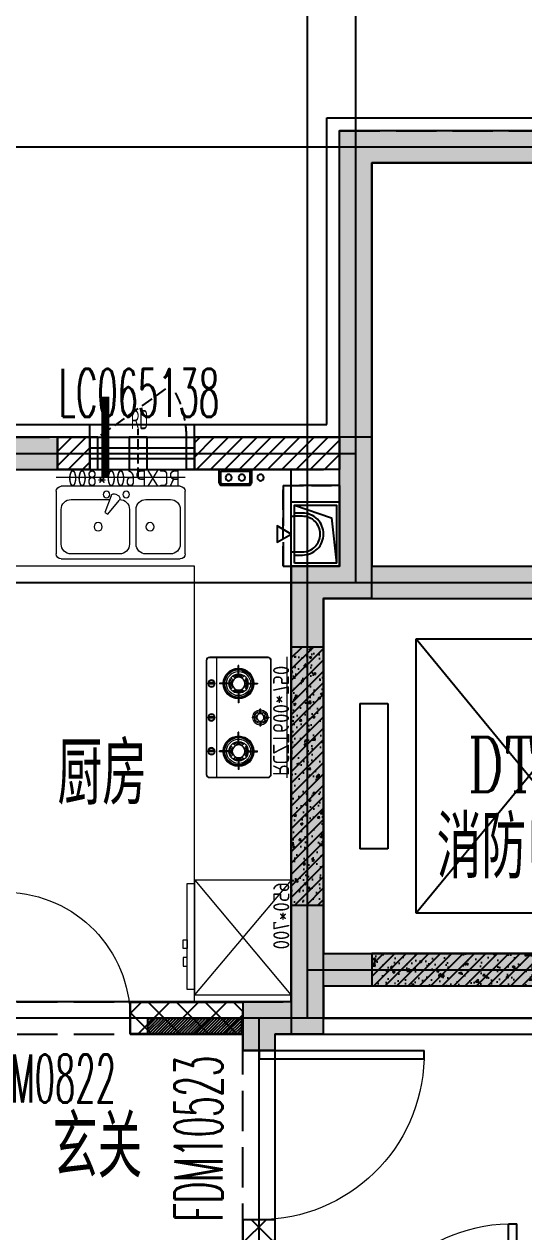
# Model space of a CAD drawing. Header units: millimetres. Extents: x 815519 to 890079, y 147095 to 251022.
# Drawn here: x 825862 to 828963, y 163170 to 170656 of the extents above; entities that cross this region are included whole.
import ezdxf

# ---------------------------------------------------------------- set-up
doc = ezdxf.new("R2010")
doc.units = ezdxf.units.MM
doc.header["$LTSCALE"] = 1000
for name, pattern in [('__DASH', [0.35, 0.25, -0.1]), ('DASH', [0.35, 0.25, -0.1]), ('DOTE', [61.468, 50.8, -5.08, 0.508, -5.08])]:
    doc.linetypes.add(name, pattern=pattern)
doc.layers.get('Defpoints').update_dxf_attribs({"color": 1})
for name, color, linetype in [('A-WIND（门窗）', 155, 'Continuous'), ('DIM_IDEN', 3, 'Continuous'), ('DIM_SYMB', 3, 'Continuous'), ('D电气留洞', 1, 'Continuous'), ('EVTR', 52, 'Continuous'), ('FURNITURE', 3, 'Continuous'), ('LVTRY', 84, 'Continuous'), ('PC_预制外墙', 11, 'Continuous'), ('PC_预制外墙填充', 252, 'Continuous'), ('PUB_HATCH', 8, 'Continuous'), ('PUB_TEXT', 7, 'Continuous'), ('STAIR', 52, 'Continuous'), ('SURFACE', 6, 'Continuous'), ('WALL', 2, 'Continuous'), ('WINDOW', 4, 'Continuous'), ('WINDOW_TEXT', 7, 'Continuous'), ('屋面索引', 6, 'Continuous'), ('总内隔墙', 30, 'Continuous'), ('梁虚线', 134, 'DASH'), ('看线', 163, 'Continuous'), ('砼墙', 3, 'Continuous'), ('预留洞-厨房', 6, 'Continuous')]:
    doc.layers.add(name, color=color, linetype=linetype)
doc.layers.add('DOTE', color=1, linetype='DOTE', plot=False)
doc.layers.add('厨卫', color=154, linetype='Continuous', lineweight=0)
doc.styles.add('_TCH_LABEL', font='COMPLEX', dxfattribs={"bigfont": 'GBCBIG'})
doc.styles.add('_TCH_WINDOW', font='SIMPLEX', dxfattribs={"height": 3.5, "bigfont": 'GBCBIG'})
doc.styles.get("Standard").update_dxf_attribs({"font": 'gbenor.shx', "bigfont": 'gbcbig.shx'})
doc.styles.add('TSSD_REIN', font='TSSDENG.shx', dxfattribs={"width": 0.69, "height": 0.2, "bigfont": 'TSSDCHN.shx'})
pattern_1 = [(45, (0, 0), (-35.355339, 35.355339), []), (50, (0, 0), (143.452037, -12.550427), [15, -165]), (355, (0, 0), (-27.750267, 150.438427), [12, -132]), (100.4514, (11.95, -1.05), (115.701876, 137.88791), [12.748038, -140.228422]), (46.1842, (0, 40), (213.44821, -33.103803), [22.5, -247.5]), (96.6356, (17.79, 37.24), (186.93254, 194.823574), [19.12206, -210.3426]), (351.1842, (0, 40), (186.93239, 194.82372), [18, -198]), (21, (20, 30), (119.38141, -80.523778), [15, -165]), (326, (20, 30), (48.663066, 145.03001), [12, -132]), (71.4514, (29.95, 23.29), (168.044526, 64.5061), [12.748038, -140.228422]), (37.5, (0, 0), (2.431971, 66.5787708), [0, -130.4, 0, -134, 0, -132.5]), (7.5, (0, 0), (52.6139075, 78.882342), [0, -76.4, 0, -127.4, 0, -50.5]), (327.5, (-44.6, 0), (106.764487, -4.5109743), [0, -50, 0, -156, 0, -207]), (317.5, (-64.6, 0), (116.637234, 20.020996), [0, -65, 0, -103.6, 0, -147])]

# ---------------------------------------------------------------- blocks, each defined once
blk = doc.blocks.new('12#-3C左侧楼梯间')
at = {"layer": 'EVTR'}
for p, q in [((329882, 1248499), (331282, 1248499)), ((329882, 1246799), (329882, 1248499)), ((329882, 1248499), (331282, 1246799)), ((331282, 1248499), (329882, 1246799)), ((329532, 1248099), (329707, 1248099)), ((329532, 1248099), (329532, 1247199)), ((329707, 1248099), (329707, 1247199)), ((329707, 1247199), (329532, 1247199)), ((331282, 1246799), (329882, 1246799))]:
    blk.add_line(p, q, dxfattribs=at)
at = {"layer": 'SURFACE'}
for p, q in [((329327, 1249829), (329327, 1251729)), ((329327, 1251729), (334487, 1251729))]:
    blk.add_line(p, q, dxfattribs=at)
at = {"layer": 'WALL'}
for p, q in [((329407, 1248949), (329407, 1251649)), ((333107, 1251649), (329407, 1251649)), ((329607, 1248949), (329607, 1251449)), ((329607, 1251449), (333107, 1251449)), ((329107, 1248949), (329107, 1246449)), ((329107, 1248949), (329407, 1248949)), ((329607, 1248949), (331607, 1248949)), ((329307, 1248749), (329307, 1246549)), ((329307, 1248749), (329507, 1248749)), ((329507, 1248749), (331507, 1248749)), ((329307, 1246549), (331507, 1246549)), ((329107, 1246449), (329107, 1246049)), ((329307, 1246349), (331507, 1246349)), ((329307, 1246349), (329307, 1246149)), ((329307, 1246149), (331507, 1246149)), ((329107, 1246049), (331607, 1246049))]:
    blk.add_line(p, q, dxfattribs=at)
blk = doc.blocks.new('10#标准层轴网')
at = {"layer": 'DOTE'}
for p, q in [((-362333.1, 356450), (-362333.1, 365950)), ((-362033.1, 359150), (-362033.1, 365950)), ((-370833.1, 361850), (-303473.1, 361850)), ((-370833.1, 359950), (-362033.1, 359950)), ((-370833.1, 359150), (-344833.1, 359150)), ((-362333.1, 356750), (-344833.1, 356750)), ((-344033.1, 356450), (-370833.1, 356450)), ((-362633.1, 342150), (-362633.1, 356450))]:
    blk.add_line(p, q, dxfattribs=at)
blk = doc.blocks.new('$DorLib2D$00000001')
for p, q in [((0.45, 0.975), (0.5, 0.975)), ((0.45, 0), (0.45, 0.975)), ((0.5, 0), (0.5, 0.975)), ((0.5, 0), (0.45, 0))]:
    blk.add_line(p, q)
at = {"lineweight": 13}
blk.add_arc((0.475, 0), 0.975, 91.46928, 180, dxfattribs=at)
blk = doc.blocks.new('$WINLIB2D$00000001')
for p, q in [((-0.5, 0.5), (0.5, 0.5)), ((-0.5, 0.5), (-0.5, -0.5)), ((0.5, -0.5), (0.5, 0.5)), ((0.5, 0.167), (-0.5, 0.167)), ((0.5, -0.167), (-0.5, -0.167)), ((-0.5, -0.5), (0.5, -0.5))]:
    blk.add_line(p, q)
blk = doc.blocks.new('3D户型-平面')
at = {"layer": 'A-WIND（门窗）', "linetype": 'DASH', "ltscale": 0.3}
blk.add_line((130119.1, 435877.7), (129699.5, 435577.7), dxfattribs=at)
at = {"layer": 'A-WIND（门窗）'}
for points in [[(129649.5, 435577.7), (129649.5, 435377.7), (129699.5, 435377.7), (129699.5, 435577.7)], [(130299.5, 435577.7), (130299.5, 435377.7), (130249.5, 435377.7), (130249.5, 435577.7)]]:
    blk.add_lwpolyline(points, close=True, dxfattribs=at)
at = {"layer": 'A-WIND（门窗）', "linetype": 'DASH', "ltscale": 0.3}
blk.add_arc((129649.5, 435577.7), 600, 0, 30, dxfattribs=at)
at = {"layer": 'SURFACE'}
for p, q in [((128719.5, 435657.7), (131119.5, 435657.7)), ((129649.5, 435577.7), (129649.5, 435657.7)), ((130299.5, 435577.7), (130299.5, 435657.7))]:
    blk.add_line(p, q, dxfattribs=at)
at = {"layer": 'WALL'}
for p, q in [((129649.5, 435577.7), (128799.5, 435577.7)), ((129649.5, 435377.7), (129649.5, 435577.7)), ((130999.5, 435577.7), (130299.5, 435577.7)), ((130299.5, 435577.7), (130299.5, 435377.7)), ((131399.5, 435577.7), (130999.5, 435577.7)), ((131399.5, 434577.7), (131399.5, 435577.7)), ((128999.5, 435377.7), (129649.5, 435377.7)), ((130299.5, 435377.7), (130899.5, 435377.7)), ((130899.5, 435177.7), (130899.5, 435377.7)), ((131199.5, 435377.7), (130999.5, 435377.7)), ((130999.5, 435177.7), (130999.5, 435377.7)), ((131199.5, 434777.7), (131199.5, 435377.7)), ((130899.5, 435177.7), (130999.5, 435177.7)), ((131199.5, 434777.7), (130899.5, 434777.7)), ((130899.5, 432077.7), (130899.5, 434777.7)), ((131399.5, 434577.7), (131099.5, 434577.7)), ((131099.5, 431877.7), (131099.5, 434577.7)), ((130699.5, 432077.7), (129899.5, 432077.7)), ((129899.5, 432077.7), (129899.5, 431877.7)), ((130899.5, 432077.7), (130699.5, 432077.7)), ((129899.5, 431877.7), (130599.5, 431877.7)), ((130599.5, 431877.7), (130599.5, 431777.7)), ((131099.5, 431877.7), (130799.5, 431877.7)), ((130799.5, 431777.7), (130799.5, 431877.7)), ((130599.5, 431777.7), (130799.5, 431777.7)), ((130799.5, 430727.7), (130599.5, 430727.7)), ((130599.5, 430727.7), (130599.5, 429677.7)), ((130799.5, 429777.7), (130799.5, 430727.7))]:
    blk.add_line(p, q, dxfattribs=at)
at = {"layer": 'WINDOW'}
for p, q in [((129899.5, 432077.7), (129099.5, 432077.7)), ((130799.5, 430727.7), (130799.5, 431777.7))]:
    blk.add_line(p, q, dxfattribs=at)
ref = blk.add_blockref('$WINLIB2D$00000001', (129974.5, 435477.7), dxfattribs=dict(at, xscale=-650, yscale=200, zscale=-650, rotation=180.0000000001111))
ref.add_attrib('A', 'LC065138', (129456.5, 435704), dxfattribs={"layer": 'WINDOW_TEXT', "height": 297.5, "style": '_TCH_WINDOW', "width": 0.494118})
ref = blk.add_blockref('$DorLib2D$00000001', (129499.5, 431977.7), dxfattribs=dict(at, xscale=800, yscale=-800, zscale=800, rotation=180))
ref.add_attrib('A', 'M0822', (129156.5, 431454), dxfattribs={"layer": 'WINDOW_TEXT', "height": 297.5, "style": '_TCH_WINDOW', "width": 0.494118})
ref = blk.add_blockref('$DorLib2D$00000001', (130699.5, 431252.7), dxfattribs=dict(at, xscale=1050, yscale=-1050, zscale=1050, rotation=89.99999999998406))
ref.add_attrib('A', 'FDM10523', (130473.2, 430717.2), dxfattribs={"layer": 'WINDOW_TEXT', "height": 297.5, "rotation": 90, "style": '_TCH_WINDOW', "width": 0.494118})
blk = doc.blocks.new('3A户型-平面')
at = {"layer": 'WINDOW'}
ref = blk.add_blockref('$DorLib2D$00000001', (1068106, -1137121), dxfattribs=dict(at, xscale=1050, yscale=1050, zscale=1050))
ref.add_attrib('A', 'FDM10523', (1067570.5, -1137603.4), dxfattribs={"layer": 'WINDOW_TEXT', "height": 297.5, "style": '_TCH_WINDOW', "width": 0.494118})
blk = doc.blocks.new('10#楼-房间功能')
at = {"layer": 'PUB_TEXT', "style": '_TCH_LABEL'}
for s, p in [('厨房', (-363883.7, 417783.5)), ('消防电梯', (-361531.2, 417326.8)), ('玄关', (-363913, 415471.1))]:
    blk.add_text(s, height=385.82, dxfattribs=at).set_placement(p)
at = {"layer": 'PUB_TEXT', "style": '_TCH_LABEL', "width": 0.705882}
blk.add_text('DT-1', height=340, dxfattribs=at).set_placement((-361337.8, 417862.3))
blk = doc.blocks.new('10#-剪力墙-初')
at = {"layer": 'PUB_HATCH'}
for points in [[(660112.9, -134100.9), (660112.9, -133900.9), (657312.9, -133900.9), (657312.9, -136600.9), (657012.9, -136600.9), (657012.9, -139300.9), (656712.9, -139300.9), (656712.9, -139600.9), (656912.9, -139600.9), (656912.9, -139500.9), (657212.9, -139500.9), (657212.9, -139200.9), (659412.9, -139200.9), (659412.9, -139500.9), (659612.9, -139500.9), (659612.9, -139000.9), (657212.9, -139000.9), (657212.9, -136800.9), (659612.9, -136800.9), (659612.9, -136600.9), (657512.9, -136600.9), (657512.9, -134100.9)], [(655562.9, -136000.9), (655562.9, -135800.9), (654912.9, -135800.9), (654912.9, -137600.9), (655112.9, -137600.9), (655112.9, -136000.9)]]:
    blk.add_hatch(color=256, dxfattribs=at).paths.add_polyline_path(points)
at = {"layer": '砼墙', "color": 5, "ltscale": 1, "const_width": 10}
for points in [[(660112.9, -134100.9), (657512.9, -134100.9), (657512.9, -136600.9), (659612.9, -136600.9), (659612.9, -136800.9), (657512.9, -136800.9), (657212.9, -136800.9), (657212.9, -139000.9), (659612.9, -139000.9), (659612.9, -139500.9), (659412.9, -139500.9), (659412.9, -139200.9), (657212.9, -139200.9), (657212.9, -139500.9), (656912.9, -139500.9), (656912.9, -139600.9), (656712.9, -139600.9), (656712.9, -139300.9), (657012.9, -139300.9), (657012.9, -139000.9), (657012.9, -136600.9), (657312.9, -136600.9), (657312.9, -133900.9), (660112.9, -133900.9)], [(655562.9, -136000.9), (655112.9, -136000.9), (655112.9, -137600.9), (654912.9, -137600.9), (654912.9, -135800.9), (655562.9, -135800.9)]]:
    blk.add_lwpolyline(points, close=True, dxfattribs=at)
blk = doc.blocks.new('LHCJ600-750')
at = {"layer": '厨卫'}
for p, q in [((59978.2, 14751.7), (60728.2, 14751.7)), ((59978.2, 14726.7), (60728.2, 14726.7)), ((59978.2, 14605.4), (59978.2, 14245.5)), ((59981.2, 14605.4), (59981.2, 14245.5)), ((60708.2, 14625.4), (59998.2, 14625.4)), ((60708.2, 14622.4), (59998.2, 14622.4)), ((60355.7, 14613.2), (60350.7, 14613.2)), ((60350.7, 14587.2), (60350.7, 14613.2)), ((60355.7, 14587.2), (60355.7, 14613.2)), ((60725.2, 14245.5), (60725.2, 14605.4)), ((60728.2, 14245.5), (60728.2, 14605.4)), ((60140.8, 14542.5), (60145.8, 14542.5)), ((60140.8, 14469.7), (60140.8, 14542.5)), ((60145.8, 14469.7), (60145.8, 14542.5)), ((60300.5, 14557.3), (60300.5, 14562.3)), ((60325.9, 14562.3), (60300.5, 14562.3)), ((60325.9, 14557.3), (60300.5, 14557.3)), ((60329.1, 14572.7), (60321.8, 14580)), ((60321.8, 14539.7), (60329.1, 14547)), ((60340.4, 14584), (60333.1, 14591.3)), ((60333.1, 14528.4), (60340.4, 14535.7)), ((60350.7, 14532.5), (60350.7, 14508.1)), ((60355.7, 14532.5), (60355.7, 14508.1)), ((60366.1, 14584), (60373.4, 14591.3)), ((60373.4, 14528.4), (60366.1, 14535.7)), ((60377.4, 14572.7), (60384.7, 14580)), ((60384.7, 14539.7), (60377.4, 14547)), ((60380.6, 14562.3), (60405.3, 14562.3)), ((60380.6, 14557.3), (60405.3, 14557.3)), ((60405.3, 14562.3), (60405.3, 14557.3)), ((60560.6, 14469.7), (60560.6, 14542.5)), ((60565.6, 14542.5), (60560.6, 14542.5)), ((60565.6, 14469.7), (60565.6, 14542.5)), ((60090.1, 14452.5), (60095.3, 14447.3)), ((60094.4, 14459.5), (60105.2, 14448.7)), ((60108.5, 14473.7), (60119.3, 14462.8)), ((60115.6, 14477.9), (60120.8, 14472.7)), ((60165.8, 14472.7), (60171, 14477.9)), ((60167.2, 14462.8), (60178.1, 14473.7)), ((60181.4, 14448.7), (60192.2, 14459.5)), ((60191.3, 14447.3), (60196.5, 14452.5)), ((60355.7, 14508.1), (60350.7, 14508.1)), ((60515.2, 14447.3), (60509.9, 14452.5)), ((60525, 14448.7), (60514.2, 14459.5)), ((60539.2, 14462.8), (60528.4, 14473.7)), ((60540.6, 14472.7), (60535.4, 14477.9)), ((60590.9, 14477.9), (60585.7, 14472.7)), ((60597.9, 14473.7), (60587.1, 14462.8)), ((60612, 14459.5), (60601.2, 14448.7)), ((60616.3, 14452.5), (60611.1, 14447.3)), ((60031.4, 14427.2), (60031.4, 14422.2)), ((60103.4, 14427.2), (60031.4, 14427.2)), ((60103.4, 14422.2), (60031.4, 14422.2)), ((60090.1, 14397), (60095.3, 14402.2)), ((60094.4, 14390), (60105.2, 14400.8)), ((60108.5, 14375.8), (60119.3, 14386.7)), ((60115.6, 14371.5), (60120.8, 14376.8)), ((60140.8, 14379.8), (60140.8, 14306.3)), ((60145.8, 14379.8), (60145.8, 14306.3)), ((60165.8, 14376.8), (60171, 14371.5)), ((60167.2, 14386.7), (60178.1, 14375.8)), ((60181.4, 14400.8), (60192.2, 14390)), ((60188.2, 14427.2), (60262.2, 14427.2)), ((60188.2, 14422.2), (60262.2, 14422.2)), ((60191.3, 14402.2), (60196.5, 14397)), ((60262.2, 14427.2), (60262.2, 14422.2)), ((60444.2, 14427.2), (60444.2, 14422.2)), ((60518.2, 14427.2), (60444.2, 14427.2)), ((60518.2, 14422.2), (60444.2, 14422.2)), ((60515.2, 14402.2), (60509.9, 14397)), ((60525, 14400.8), (60514.2, 14390)), ((60539.2, 14386.7), (60528.4, 14375.8)), ((60540.6, 14376.8), (60535.4, 14371.5)), ((60560.6, 14379.8), (60560.6, 14306.3)), ((60565.6, 14379.8), (60565.6, 14306.3)), ((60590.9, 14371.5), (60585.7, 14376.8)), ((60597.9, 14375.8), (60587.1, 14386.7)), ((60612, 14390), (60601.2, 14400.8)), ((60603.1, 14427.2), (60675, 14427.2)), ((60603.1, 14422.2), (60675, 14422.2)), ((60616.3, 14397), (60611.1, 14402.2)), ((60675, 14427.2), (60675, 14422.2)), ((60140.8, 14306.3), (60145.8, 14306.3)), ((60565.6, 14306.3), (60560.6, 14306.3)), ((59978.2, 14289.1), (60728.2, 14289.1)), ((59998.2, 14228.5), (60708.2, 14228.5)), ((59998.2, 14225.5), (60708.2, 14225.5)), ((60139.3, 14271.5), (60139.3, 14240.7)), ((60147.3, 14271.5), (60147.3, 14240.7)), ((60349.2, 14271.5), (60349.2, 14240.7)), ((60357.2, 14271.5), (60357.2, 14240.7)), ((60559.1, 14271.5), (60559.1, 14240.7)), ((60567.1, 14271.5), (60567.1, 14240.7)), ((59978.2, 14151.7), (60728.2, 14151.7))]:
    blk.add_line(p, q, dxfattribs=at)
for centre, radius in [((60324.1, 14588.8), 3.73), ((60353.2, 14559.8), 22.4), ((60067.4, 14450.8), 3.73), ((60072.9, 14464), 3.73), ((60143.3, 14424.7), 39), ((60563.1, 14424.7), 39), ((60633.5, 14464), 3.73), ((60639.1, 14450.8), 3.73), ((60143.3, 14256.1), 22.5), ((60143.3, 14256.1), 21.5), ((60353.2, 14256.1), 22.5), ((60353.2, 14256.1), 21.5), ((60563.1, 14256.1), 22.5), ((60563.1, 14256.1), 21.5)]:
    blk.add_circle(centre, radius, dxfattribs=at)
for centre, radius, start, end in [((59998.2, 14605.4), 20, 90, 180), ((59998.2, 14605.4), 17, 90, 180), ((60353.2, 14559.8), 47.4, 93.02552, 176.97448), ((60353.2, 14559.8), 37.4, 93.83631, 176.16369), ((60353.2, 14559.8), 47.4, 3.02552, 86.97448), ((60353.2, 14559.8), 37.4, 3.83631, 86.16369), ((60708.2, 14605.4), 20, 0, 90), ((60708.2, 14605.4), 17, 0, 90), ((60353.2, 14559.8), 47.4, 183.02552, 266.97448), ((60353.2, 14559.8), 37.4, 183.83631, 266.16369), ((60325.1, 14559.8), 2.62, 287.63178, 72.36822), ((60353.2, 14559.8), 27.4, 151.9979, 174.83836), ((60353.2, 14559.8), 27.4, 185.16164, 208.0021), ((60353.2, 14559.8), 27.4, 95.20298, 118.0021), ((60353.2, 14559.8), 27.4, 241.9979, 264.75693), ((60353.2, 14587.5), 2.52, 187.95053, 352.04947), ((60353.2, 14532.5), 2.5, 358.33172, 181.66828), ((60353.2, 14559.8), 27.4, 61.9979, 84.79702), ((60353.2, 14559.8), 37.4, 273.83631, 356.16369), ((60353.2, 14559.8), 47.4, 273.02552, 356.97448), ((60353.2, 14559.8), 27.4, 275.24307, 298.0021), ((60353.2, 14559.8), 27.4, 5.20601, 28.0021), ((60353.2, 14559.8), 27.4, 331.9979, 354.79399), ((60380.9, 14559.8), 2.52, 97.22361, 262.77639), ((60143.3, 14424.7), 95, 91.59175, 178.40825), ((60143.3, 14424.7), 90, 91.59175, 178.40825), ((60143.3, 14424.7), 85, 91.68541, 178.31459), ((60143.3, 14424.7), 75, 91.91021, 178.08979), ((60143.3, 14424.7), 60, 92.38801, 177.61198), ((60143.3, 14424.7), 53, 154.85388, 177.29637), ((60143.3, 14424.7), 45, 147.83959, 176.81526), ((60143.3, 14424.7), 45, 93.18474, 122.16042), ((60143.3, 14424.7), 53, 92.70363, 115.14612), ((60143.3, 14470), 2.52, 186.73538, 353.26462), ((60143.3, 14424.7), 90, 1.59175, 88.40825), ((60143.3, 14424.7), 85, 1.68541, 88.31459), ((60143.3, 14424.7), 75, 1.91021, 88.08979), ((60143.3, 14424.7), 60, 2.38802, 87.61199), ((60143.3, 14424.7), 53, 64.85388, 87.29637), ((60143.3, 14424.7), 45, 57.83958, 86.81526), ((60143.3, 14424.7), 95, 1.59175, 88.40825), ((60143.3, 14424.7), 45, 3.18474, 32.16041), ((60143.3, 14424.7), 53, 2.70363, 25.14612), ((60563.1, 14424.7), 95, 91.59175, 178.40825), ((60563.1, 14424.7), 90, 91.59175, 178.40825), ((60563.1, 14424.7), 85, 91.68541, 178.31459), ((60563.1, 14424.7), 75, 91.91021, 178.08979), ((60563.1, 14424.7), 60, 92.38801, 177.61198), ((60563.1, 14424.7), 53, 154.85388, 177.29637), ((60563.1, 14424.7), 45, 147.83959, 176.81526), ((60563.1, 14424.7), 45, 93.18474, 122.16042), ((60563.1, 14424.7), 53, 92.70363, 115.14612), ((60563.1, 14470), 2.52, 186.73538, 353.26462), ((60563.1, 14424.7), 90, 1.59175, 88.40825), ((60563.1, 14424.7), 85, 1.68541, 88.31459), ((60563.1, 14424.7), 75, 1.91021, 88.08979), ((60563.1, 14424.7), 60, 2.38802, 87.61199), ((60563.1, 14424.7), 53, 64.85388, 87.29637), ((60563.1, 14424.7), 45, 57.83958, 86.81526), ((60563.1, 14424.7), 95, 1.59175, 88.40825), ((60563.1, 14424.7), 45, 3.18474, 32.16041), ((60563.1, 14424.7), 53, 2.70363, 25.14612), ((60143.3, 14424.7), 95, 181.59175, 268.40825), ((60143.3, 14424.7), 90, 181.59175, 268.40825), ((60143.3, 14424.7), 85, 181.68541, 268.31459), ((60143.3, 14424.7), 75, 181.91021, 268.08979), ((60143.3, 14424.7), 60, 182.38802, 267.61199), ((60143.3, 14424.7), 53, 182.70363, 205.14612), ((60097.5, 14424.7), 2.64, 288.75105, 71.24895), ((60143.3, 14424.7), 45, 183.18474, 212.16041), ((60143.3, 14424.7), 45, 237.83958, 266.81526), ((60143.3, 14424.7), 53, 244.85388, 267.29637), ((60143.3, 14378.8), 2.69, 21.78852, 158.21148), ((60143.3, 14424.7), 90, 271.59175, 358.40825), ((60143.3, 14424.7), 75, 271.91021, 358.08979), ((60143.3, 14424.7), 60, 272.38801, 357.61198), ((60143.3, 14424.7), 85, 271.68541, 358.31459), ((60143.3, 14424.7), 45, 273.18474, 302.16042), ((60143.3, 14424.7), 53, 272.70363, 295.14612), ((60143.3, 14424.7), 95, 271.59175, 358.40825), ((60143.3, 14424.7), 45, 327.83959, 356.81526), ((60189.2, 14424.7), 2.67, 110.55069, 249.44931), ((60143.3, 14424.7), 53, 334.85388, 357.29637), ((60563.1, 14424.7), 95, 181.59175, 268.40825), ((60563.1, 14424.7), 90, 181.59175, 268.40825), ((60563.1, 14424.7), 85, 181.68541, 268.31459), ((60563.1, 14424.7), 75, 181.91021, 268.08979), ((60563.1, 14424.7), 60, 182.38802, 267.61199), ((60563.1, 14424.7), 53, 182.70363, 205.14612), ((60517.3, 14424.7), 2.67, 290.55069, 69.44931), ((60563.1, 14424.7), 45, 183.18474, 212.16041), ((60563.1, 14424.7), 45, 237.83958, 266.81526), ((60563.1, 14424.7), 53, 244.85388, 267.29637), ((60563.1, 14378.8), 2.69, 21.78852, 158.21148), ((60563.1, 14424.7), 60, 272.38801, 357.61198), ((60563.1, 14424.7), 75, 271.91021, 358.08979), ((60563.1, 14424.7), 90, 271.59175, 358.40825), ((60563.1, 14424.7), 85, 271.68541, 358.31459), ((60563.1, 14424.7), 45, 273.18474, 302.16042), ((60563.1, 14424.7), 53, 272.70363, 295.14612), ((60563.1, 14424.7), 95, 271.59175, 358.40825), ((60563.1, 14424.7), 45, 327.83959, 356.81526), ((60608.9, 14424.7), 2.64, 108.75105, 251.24895), ((60563.1, 14424.7), 53, 334.85388, 357.29637), ((59998.2, 14245.5), 20, 180, 270), ((59998.2, 14245.5), 17, 180, 270), ((60143.3, 14256.1), 18.5, 111.32369, 248.67631), ((60137.3, 14271.5), 2, 0, 111.32369), ((60137.3, 14240.7), 2, 248.67631, 0), ((60149.3, 14271.5), 2, 68.67631, 180), ((60149.3, 14240.7), 2, 180, 291.32369), ((60143.3, 14256.1), 18.5, 291.32369, 68.67631), ((60353.2, 14256.1), 18.5, 111.32369, 248.67631), ((60347.2, 14271.5), 2, 0, 111.32369), ((60347.2, 14240.7), 2, 248.67631, 0), ((60359.2, 14271.5), 2, 68.67631, 180), ((60359.2, 14240.7), 2, 180, 291.32369), ((60353.2, 14256.1), 18.5, 291.32369, 68.67631), ((60563.1, 14256.1), 18.5, 111.32369, 248.67631), ((60557.1, 14271.5), 2, 0, 111.32369), ((60557.1, 14240.7), 2, 248.67631, 0), ((60569.1, 14271.5), 2, 68.67631, 180), ((60569.1, 14240.7), 2, 180, 291.32369), ((60563.1, 14256.1), 18.5, 291.32369, 68.67631), ((60708.2, 14245.5), 20, 270, 0), ((60708.2, 14245.5), 17, 270, 0)]:
    blk.add_arc(centre, radius, start, end, dxfattribs=at)
blk.add_text('RCZT600*750', height=100, dxfattribs=at).set_placement((59991.4, 14638.4))
blk = doc.blocks.new('bxx')
for p, q in [((0, 0), (710, -596.4)), ((710, 0), (0, -600))]:
    blk.add_line(p, q)
for points in [[(0, 0), (710, 0), (710, -600), (0, -600)], [(689.2, -600), (31.2, -600), (31.2, -645.8), (689.2, -645.8)], [(176.8, -645.8), (231.1, -645.8), (231.1, -671.4), (176.8, -671.4)], [(339.7, -645.8), (285.4, -645.8), (285.4, -671.4), (339.7, -671.4)]]:
    blk.add_lwpolyline(points, close=True)
at = {"layer": 'Defpoints', "color": 0}
blk.add_text('650*700', height=100, rotation=180, dxfattribs=at).set_placement((697, -12.1))
blk = doc.blocks.new('LHXCP600-800')
at = {"layer": '厨卫'}
for p, q in [((58199.7, 14751.7), (58999.7, 14751.7)), ((58199.7, 14701.7), (58999.7, 14701.7)), ((58199.7, 14228.3), (58199.7, 14616.9)), ((58230.4, 14647.6), (58969, 14647.6)), ((58629.2, 14599.2), (58614.9, 14591)), ((58999.7, 14616.9), (58999.7, 14228.3)), ((58443.1, 14565.8), (58291.7, 14565.8)), ((58679.7, 14474.8), (58609.4, 14560.2)), ((58658.6, 14588.7), (58697.4, 14485.1)), ((58907.6, 14565.8), (58667.2, 14565.8)), ((58230.4, 14504.4), (58230.4, 14289.6)), ((58504.5, 14289.6), (58504.5, 14504.4)), ((58545.4, 14504.4), (58545.4, 14289.6)), ((58697.4, 14485.1), (58679.7, 14474.8)), ((58969, 14289.6), (58969, 14504.4)), ((58291.7, 14228.3), (58443.1, 14228.3)), ((58606.7, 14228.3), (58907.6, 14228.3)), ((58199.7, 14151.7), (58999.7, 14151.7)), ((58969, 14197.6), (58230.4, 14197.6))]:
    blk.add_line(p, q, dxfattribs=at)
for centre, radius in [((58565.8, 14596.5), 20.5), ((58688.5, 14596.5), 20.5), ((58417.5, 14397), 25.6), ((58739.7, 14397), 25.6)]:
    blk.add_circle(centre, radius, dxfattribs=at)
for centre, radius, start, end in [((58230.4, 14616.9), 30.7, 90, 180), ((58639.4, 14581.5), 20.5, 20.53768, 120), ((58969, 14616.9), 30.7, 0, 90), ((58291.7, 14504.4), 61.4, 90, 180), ((58443.1, 14504.4), 61.4, 0, 90), ((58606.7, 14504.4), 61.4, 90, 180), ((58625.2, 14573.2), 20.5, 120, 219.46232), ((58907.6, 14504.4), 61.4, 0, 90), ((58230.4, 14228.3), 30.7, 180, 270), ((58291.7, 14289.6), 61.4, 180, 270), ((58443.1, 14289.6), 61.4, 270, 0), ((58606.7, 14289.6), 61.4, 180, 270), ((58907.6, 14289.6), 61.4, 270, 0), ((58969, 14228.3), 30.7, 270, 0)]:
    blk.add_arc(centre, radius, start, end, dxfattribs=at)
blk.add_text('RCXP600*800', height=100, dxfattribs=at).set_placement((58230.4, 14647.6))
blk = doc.blocks.new('61219101212984')
for points in [[(-100, -50), (100, -50), (100, 30, 0.414214), (80, 50), (-80, 50, 0.414214), (-100, 30)], [(-90, -40), (90, -40), (90, 30, 0.414214), (80, 40), (-80, 40, 0.414214), (-90, 30)]]:
    blk.add_lwpolyline(points, format="xyb", close=True)
for centre in [(-40.8, 0), (40.8, 0), (157.5, 0)]:
    blk.add_circle(centre, 20)
blk = doc.blocks.new('dr dgr drgd')
at = {"layer": 'FURNITURE', "color": 1, "linetype": 'DASH', "ltscale": 0.5}
blk.add_lwpolyline([(1444508.9, -951942.4), (1444858.9, -951942.4), (1444858.9, -952442.4), (1444508.9, -952442.4)], close=True, dxfattribs=at)
at = {"layer": 'FURNITURE', "color": 3}
for points in [[(1444558.9, -952442.4), (1444558.9, -952042.4), (1444858.9, -952042.4), (1444858.9, -952442.4)], [(1444578.9, -952422.4), (1444578.9, -952062.4), (1444838.9, -952062.4), (1444838.9, -952422.4)]]:
    blk.add_lwpolyline(points, close=True, dxfattribs=at)
at = {"layer": 'FURNITURE', "color": 13}
blk.add_lwpolyline([(1444578.9, -952062.4), (1444808.9, -952142.4), (1444838.9, -952422.4)], dxfattribs=at)
at = {"layer": 'FURNITURE', "color": 3}
for points in [[(1444558.9, -952132.4), (1444578.9, -952132.4)], [(1444558.9, -952242.4), (1444471.9, -952192.4), (1444471.9, -952292.4), (1444558.9, -952242.4)], [(1444558.9, -952352.4), (1444578.9, -952352.4)]]:
    blk.add_lwpolyline(points, dxfattribs=at)
for points in [[(1444578.9, -952372.4), (1444628.9, -952372.4, 0.414214), (1444758.9, -952242.4, 0.414214), (1444628.9, -952112.4), (1444578.9, -952112.4)], [(1444578.9, -952352.4), (1444628.9, -952352.4, 0.414214), (1444738.9, -952242.4, 0.414214), (1444628.9, -952132.4), (1444578.9, -952132.4)]]:
    blk.add_lwpolyline(points, format="xyb", dxfattribs=at)
blk = doc.blocks.new('3D-左户厨卫')
at = {"layer": '厨卫'}
for p, q in [((-519897.5, 443350), (-521197.5, 443350)), ((-519897.5, 440650), (-519897.5, 443350))]:
    blk.add_line(p, q, dxfattribs=at)
at = {"layer": '看线', "color": 3, "linetype": '__DASH'}
blk.add_lwpolyline([(-519347.5, 443350), (-518997.5, 443350), (-518997.5, 443850), (-519347.5, 443850)], close=True, dxfattribs=at)
at = {"layer": 'LVTRY', "linetype": 'ByBlock', "xscale": -1, "rotation": 179.9911753785149}
blk.add_blockref('61219101212984', (-519645.3, 443900), dxfattribs=at)
at = {"layer": 'WALL'}
blk.add_blockref('dr dgr drgd', (-1963856.4, 1395792.4), dxfattribs=at)
at = {"layer": '厨卫', "extrusion": (0, 0, -1), "zscale": -1}
blk.add_blockref('LHXCP600-800', (461756.2, 429198.3), dxfattribs=at)
at = {"layer": '厨卫', "extrusion": (0, 0, -1), "zscale": -1, "rotation": 90}
for name, p in [('LHCJ600-750', (534049.2, 382060.3)), ('bxx', (519297.5, 440695))]:
    blk.add_blockref(name, p, dxfattribs=at)
blk = doc.blocks.new('A$C3BAF56AD')
blk.add_lwpolyline([(-55, 0), (-55, -200), (55, -200), (55, 0), (-55, 0)])
at = {"color": 2, "linetype": 'DASH', "ltscale": 0.25}
blk.add_lwpolyline([(0, -250), (0, 50)], dxfattribs=at)
at = {"color": 8, "style": 'TSSD_REIN', "width": 0.552}
blk.add_text('RD', height=120, dxfattribs=at).set_placement((-44.6, 50))
blk = doc.blocks.new('3-D-雨水-留洞')
at = {"layer": '预留洞-厨房'}
blk.add_blockref('A$C3BAF56AD', (-564864.2, 697190.5), dxfattribs=at)
blk = doc.blocks.new('10#-标准层-装备式')
at = {"layer": 'PC_预制外墙填充'}
h = blk.add_hatch(dxfattribs=at)
h.set_pattern_fill('ANSI31', color=256, scale=500, style=0)
h.set_pattern_definition([(45, (-572752.71, 434421.08), (-44.194174, 44.194174), [])])
h.paths.add_polyline_path([(198313.5, 539000), (198513.5, 539000), (198513.5, 539600), (198313.5, 539600)])
h.paths.add_polyline_path([(195313.5, 539000), (195113.5, 539000), (195113.5, 539600), (195313.5, 539600)])
h.paths.add_polyline_path([(188313.5, 537000), (188113.5, 537000), (188113.5, 536400), (188313.5, 536400)])
h.paths.add_polyline_path([(183313.5, 536400), (183113.5, 536400), (183113.5, 537000), (183313.5, 537000)])
h.paths.add_polyline_path([(181513.5, 536400), (181513.5, 537000)])
h.paths.add_polyline_path([(181713.5, 537000), (181513.5, 537000), (181513.5, 536400), (181713.5, 536400)])
h.paths.add_polyline_path([(176713.5, 536400), (176513.5, 536400), (176513.5, 537000), (176713.5, 537000)])
h.paths.add_polyline_path([(169313.5, 538000), (169513.5, 538000), (169513.5, 538800), (169313.5, 538800)])
h.paths.add_polyline_path([(165813.5, 538000), (166013.5, 538000), (166013.5, 538800), (165813.5, 538800)])
h.paths.add_polyline_path([(166513.5, 547200), (165813.5, 547200), (165813.5, 547400), (166513.5, 547400)])
h.paths.add_polyline_path([(185513.5, 543700), (185713.5, 543700), (185713.5, 543000), (185513.5, 543000)])
h.paths.add_polyline_path([(179313.5, 543000), (179113.5, 543000), (179113.5, 543700), (179313.5, 543700)])
h.paths.add_polyline_path([(198313.5, 543000), (198513.5, 543000), (198513.5, 541500), (198313.5, 541500)])
h.paths.add_polyline_path([(197613.5, 539000), (197613.5, 538800), (198513.5, 538800), (198513.5, 539000)])
h.paths.add_polyline_path([(196113.5, 538800), (196113.5, 539000), (195113.5, 539000), (195113.5, 538800)])
h.paths.add_polyline_path([(194813.5, 550500), (194813.5, 550700), (194163.5, 550700), (194163.5, 550500)])
h.paths.add_polyline_path([(193013.5, 550700), (193013.5, 550500), (193763.5, 550500), (193763.5, 550700)])
h.paths.add_polyline_path([(191513.5, 550500), (191513.5, 550700), (191013.5, 550700), (191013.5, 550500)])
h.paths.add_polyline_path([(187013.5, 552800.3), (187013.5, 552600), (187913.5, 552600), (187913.5, 552800.3)])
h.paths.add_polyline_path([(185713.5, 549800), (185913.5, 549800), (185913.5, 549900), (185713.5, 549900)])
h.paths.add_polyline_path([(185913.5, 548000), (185713.5, 548000), (185713.5, 547700), (185913.5, 547700)])
h.paths.add_polyline_path([(187213.5, 544400), (187413.5, 544400), (187413.5, 544900), (187213.5, 544900)])
h.paths.add_polyline_path([(187413.5, 543798.4), (187213.5, 543798.4), (187213.5, 543700), (187413.5, 543700)])
h.paths.add_polyline_path([(186313.5, 542800), (186313.5, 543000), (185713.5, 543000), (185713.5, 542800)])
h.paths.add_polyline_path([(186913.5, 543000), (186913.5, 542800), (187013.5, 542800), (187013.5, 543000)])
h.paths.add_polyline_path([(183413.5, 543500), (183413.5, 543700), (183213.5, 543700), (183213.5, 543500)])
h.paths.add_polyline_path([(184613.5, 543700), (184613.5, 543500), (185513.5, 543500), (185513.5, 543700)])
h.paths.add_polyline_path([(181413.5, 543700), (181413.5, 543500), (181613.5, 543500), (181613.5, 543700)])
h.paths.add_polyline_path([(180213.5, 543500), (180213.5, 543700), (179313.5, 543700), (179313.5, 543500)])
h.paths.add_polyline_path([(178513.5, 543000), (178513.5, 542800), (179113.5, 542800), (179113.5, 543000)])
h.paths.add_polyline_path([(177913.5, 542800), (177913.5, 543000), (177813.5, 543000), (177813.5, 542800)])
h.paths.add_polyline_path([(177413.5, 544400), (177613.5, 544400), (177613.5, 544900), (177413.5, 544900)])
h.paths.add_polyline_path([(177613.5, 543800), (177413.5, 543800), (177413.5, 543700), (177613.5, 543700)])
h.paths.add_polyline_path([(178413.5, 549800), (178613.5, 549800), (178613.5, 549900), (178413.5, 549900)])
h.paths.add_polyline_path([(178613.5, 547800), (178413.5, 547800), (178413.5, 547700), (178613.5, 547700)])
h.paths.add_polyline_path([(177313.5, 552600), (177313.5, 552800), (176413.5, 552800), (176413.5, 552600)])
h.paths.add_polyline_path([(172713.5, 550900), (172713.5, 550700), (173613.5, 550700), (173613.5, 550900)])
h.paths.add_polyline_path([(172063.5, 550700), (172063.5, 550900), (171863.5, 550900), (171863.5, 550700)])
h.paths.add_polyline_path([(170763.5, 550600), (170763.5, 550400), (171213.5, 550400), (171213.5, 550600)])
h.paths.add_polyline_path([(168863.5, 550600), (168863.5, 550400), (170163.5, 550400), (170163.5, 550600)])
h.paths.add_polyline_path([(167363.5, 550400), (167363.5, 550600), (167163.5, 550600), (167163.5, 550400)])
h.paths.add_polyline_path([(165813.5, 547000), (166013.5, 547000), (166013.5, 547200), (165813.5, 547200)])
h.paths.add_polyline_path([(166013.5, 545500), (165813.5, 545500), (165813.5, 544700), (166013.5, 544700)])
h.paths.add_polyline_path([(165813.5, 544350), (166013.5, 544350), (166013.5, 544500.1), (165813.5, 544500.1)])
h.paths.add_polyline_path([(166013.5, 543750), (165813.5, 543750), (165813.5, 542800), (166013.5, 542800)])
h.paths.add_polyline_path([(168513.5, 538200), (168513.5, 538000), (169313.5, 538000), (169313.5, 538200)])
h.paths.add_polyline_path([(166713.5, 538000), (166713.5, 538200), (166013.5, 538200), (166013.5, 538000)])
h.paths.add_polyline_path([(172213.5, 539000), (172213.5, 538800), (172413.5, 538800), (172413.5, 539000)])
h.paths.add_polyline_path([(170213.5, 538800), (170213.5, 539000), (170013.5, 539000), (170013.5, 538800)])
h.paths.add_polyline_path([(175813.5, 537200), (175813.5, 537000), (176013.5, 537000), (176013.5, 537200)])
h.paths.add_polyline_path([(173813.5, 537000), (173813.5, 537200), (173613.5, 537200), (173613.5, 537000)])
h.paths.add_polyline_path([(177513.5, 536200), (177513.5, 536400), (176513.5, 536400), (176513.5, 536200)])
h.paths.add_polyline_path([(181163.5, 536400), (181163.5, 536200), (181713.5, 536200), (181713.5, 536400)])
h.paths.add_polyline_path([(179663.5, 536200), (179663.5, 536400), (179013.5, 536400), (179013.5, 536200)])
h.paths.add_polyline_path([(183663.5, 536200), (183663.5, 536400), (183113.5, 536400), (183113.5, 536200)])
h.paths.add_polyline_path([(187313.5, 536400), (187313.5, 536200), (188313.5, 536200), (188313.5, 536400)])
h.paths.add_polyline_path([(185813.5, 536200), (185813.5, 536400), (185163.5, 536400), (185163.5, 536200)])
h.paths.add_polyline_path([(191013.5, 537200), (191013.5, 537000), (191213.5, 537000), (191213.5, 537200)])
h.paths.add_polyline_path([(189013.5, 537000), (189013.5, 537200), (188813.5, 537200), (188813.5, 537000)])
h.paths.add_polyline_path([(194413.5, 539800), (194413.5, 539600), (194613.5, 539600), (194613.5, 539800)])
h.paths.add_polyline_path([(192413.3, 539600), (192413.3, 539800), (192213.5, 539800), (192213.5, 539600)])
h.paths.add_polyline_path([(197613.5, 545900), (197413.5, 545900), (197413.5, 545000), (197613.5, 545000)])
h.paths.add_polyline_path([(197413.5, 546550), (197613.5, 546550), (197613.5, 547300), (197413.5, 547300)])
at = {"layer": 'PC_预制外墙'}
blk.add_lwpolyline([(172063.5, 550900), (172063.5, 550700), (171863.5, 550700), (171863.5, 550900)], close=True, dxfattribs=at)
blk.add_lwpolyline([(172713.5, 550900), (173613.5, 550900), (173613.5, 550700), (172713.5, 550700), (172713.5, 550900)], dxfattribs=at)
blk = doc.blocks.new('10#楼-装配式-标准层')
at = {"layer": 'PUB_HATCH'}
h = blk.add_hatch(dxfattribs=at)
h.set_pattern_fill('钢筋混凝土', color=256, scale=20, style=0)
h.set_pattern_definition(pattern_1)
h.paths.add_polyline_path([(173513.5, 549599.9), (173313.5, 549599.9), (173313.5, 548000), (173513.5, 548000)])
h = blk.add_hatch(dxfattribs=at)
h.set_pattern_fill('钢筋混凝土', color=256, scale=20, style=0)
h.set_pattern_definition(pattern_1)
h.paths.add_polyline_path([(173813.5, 547700), (173813.5, 547500), (175413.5, 547500), (175413.5, 547700)])
at = {"layer": 'WALL'}
for p, q in [((173513.5, 549599.9), (173313.5, 549599.9)), ((173313.5, 549599.9), (173313.5, 548000)), ((173513.5, 548000), (173513.5, 549599.9)), ((173313.5, 548000), (173513.5, 548000)), ((173813.5, 547700), (173813.5, 547500)), ((175413.5, 547700), (173813.5, 547700)), ((173813.5, 547500), (175413.5, 547500))]:
    blk.add_line(p, q, dxfattribs=at)
blk = doc.blocks.new('10#-ZPS-填充')
at = {"layer": '总内隔墙', "linetype": 'ByBlock'}
h = blk.add_hatch(dxfattribs=at)
h.set_pattern_fill('ANSI37', color=30, scale=1000)
h.set_pattern_definition([(45, (-1714200.95, 1041073.46), (-88.388348, 88.388348), []), (135, (-1714200.95, 1041073.46), (-88.388348, -88.388348), [])])
h.paths.add_polyline_path([(-213130, 1156175), (-211830, 1156175), (-211830, 1156075), (-213130, 1156075)])
h.paths.add_polyline_path([(-213130, 1155275), (-213030, 1155275), (-213030, 1156074.5), (-213130, 1156074.5)])
h.paths.add_polyline_path([(-214530, 1155275), (-213030, 1155275), (-213030, 1155175), (-214530, 1155175)])
h.paths.add_polyline_path([(-213430, 1153775), (-214530, 1153775), (-214530, 1153875), (-213430, 1153875)])
h.paths.add_polyline_path([(-214530, 1159374.5), (-214630, 1159374.5), (-214630, 1156775), (-214530, 1156775)])
h.paths.add_polyline_path([(-216730, 1153975), (-216930, 1153975), (-216930, 1154625), (-216730, 1154625)])
h.paths.add_polyline_path([(-216730, 1149875), (-216930, 1149875), (-216930, 1153775), (-216730, 1153775)])
h.paths.add_polyline_path([(-216730, 1153773.9), (-217379.9, 1153774.9), (-217379.9, 1153975), (-216730, 1153975)])
h.paths.add_polyline_path([(-222830, 1148775), (-223030, 1148775), (-223030, 1145275), (-222830, 1145275)])
h.paths.add_polyline_path([(-224080.2, 1149975), (-224280.2, 1149975), (-224280.2, 1148675), (-224080.2, 1148675)])
h.paths.add_polyline_path([(-224280.2, 1149375), (-226030, 1149375), (-226030, 1149275), (-224280.2, 1149275)])
h.paths.add_polyline_path([(-226230, 1150625), (-226030, 1150625), (-226030, 1148775), (-226230, 1148775)])
h.paths.add_polyline_path([(-227979.8, 1149375), (-226230, 1149375), (-226230, 1149275), (-227979.8, 1149275)])
h.paths.add_polyline_path([(-227979.8, 1148675), (-228180, 1148675), (-228180, 1149975), (-227979.8, 1149975)])
h.paths.add_polyline_path([(-229230, 1145275), (-229430, 1145275), (-229430, 1148775), (-229230, 1148775)])
h.paths.add_polyline_path([(-235530, 1153775), (-235330, 1153775), (-235330, 1149875), (-235530, 1149875)])
h.paths.add_polyline_path([(-235530, 1153975), (-234880, 1153975), (-234880, 1153775), (-235530, 1153775)])
h.paths.add_polyline_path([(-235530, 1153975), (-235330, 1153975), (-235330, 1154925), (-235530, 1154925)])
h.paths.add_polyline_path([(-239030, 1153675), (-239230, 1153675), (-239230, 1153575), (-239030, 1153575)])
h.paths.add_polyline_path([(-241830, 1156075), (-239230, 1156075), (-239230, 1156175), (-241830, 1156175)])
h.paths.add_polyline_path([(-214530, 1154175), (-214630, 1154175), (-214630, 1153775), (-214530, 1153775)])
h.paths.add_polyline_path([(-214730, 1156775), (-214730, 1156675), (-214530, 1156675), (-214530, 1156775)])
h.paths.add_polyline_path([(-215630, 1156675), (-215630, 1156775), (-216730, 1156775), (-216730, 1156675)])
h.paths.add_polyline_path([(-214630, 1156275), (-214530, 1156275), (-214530, 1156675), (-214630, 1156675)])
h.paths.add_polyline_path([(-214530, 1155375), (-214630, 1155375), (-214630, 1155075), (-214530, 1155075)])
h.paths.add_polyline_path([(-223130, 1149975), (-223130, 1149875), (-223030, 1149875), (-223030, 1149975)])
h.paths.add_polyline_path([(-224030, 1149875), (-224030, 1149975), (-224080.2, 1149975), (-224080.2, 1149875)])
h.paths.add_polyline_path([(-221830, 1148775), (-221830, 1148675), (-220430, 1148675), (-220430, 1148775)])
h.paths.add_polyline_path([(-222730, 1148675), (-222730, 1148775), (-222830, 1148775), (-222830, 1148675)])
h.paths.add_polyline_path([(-224030, 1148675), (-224030, 1148775), (-224080.2, 1148775), (-224080.2, 1148675)])
h.paths.add_polyline_path([(-223130, 1148775), (-223130, 1148675), (-223030, 1148675), (-223030, 1148775)])
h.paths.add_polyline_path([(-229130, 1149875), (-229130, 1149975), (-229230, 1149975), (-229230, 1149875)])
h.paths.add_polyline_path([(-228230, 1149975), (-228230, 1149875), (-228179.8, 1149875), (-228179.8, 1149975)])
h.paths.add_polyline_path([(-228230, 1148775), (-228230, 1148675), (-228179.8, 1148675), (-228179.8, 1148775)])
h.paths.add_polyline_path([(-229130, 1148675), (-229130, 1148775), (-229230, 1148775), (-229230, 1148675)])
h.paths.add_polyline_path([(-229530, 1148775), (-229530, 1148675), (-229430, 1148675), (-229430, 1148775)])
h.paths.add_polyline_path([(-230430, 1148675), (-230430, 1148775), (-231830, 1148775), (-231830, 1148675)])
h.paths.add_polyline_path([(-233730, 1153075), (-233630, 1153075), (-233630, 1153777.9), (-233730, 1153777.9)])
h.paths.add_polyline_path([(-233630, 1152275), (-233730, 1152275), (-233730, 1151675), (-233630, 1151675)])
h.paths.add_polyline_path([(-237030, 1156076.4), (-237030, 1156273.6), (-237130, 1156273.6), (-237130, 1156076.4)])
h.paths.add_polyline_path([(-236230, 1156273.6), (-236230, 1156076.4), (-235530, 1156076.4), (-235530, 1156273.6)])
h.paths.add_polyline_path([(-239130, 1157275), (-239030, 1157275), (-239030, 1157375), (-239130, 1157375)])
h.paths.add_polyline_path([(-239030, 1156375), (-239130, 1156375), (-239130, 1156275), (-239030, 1156275)])
h.paths.add_polyline_path([(-239030, 1151775), (-239230, 1151775), (-239230, 1150875), (-239030, 1150875)])
h.paths.add_polyline_path([(-239230, 1152675), (-239030, 1152675), (-239030, 1152975), (-239230, 1152975)])
h.paths.add_polyline_path([(-218630, 1153075), (-218530, 1153075), (-218530, 1153775), (-218630, 1153775)])
h.paths.add_polyline_path([(-218630, 1151675), (-218530, 1151675), (-218530, 1152275), (-218630, 1152275)], flags=16)
at = {"layer": '总内隔墙', "color": 30, "linetype": 'ByBlock'}
blk.add_lwpolyline([(-236230, 1156273.6), (-235530, 1156273.6), (-235530, 1156076.4), (-236230, 1156076.4), (-236230, 1156273.6)], dxfattribs=at)
blk.add_lwpolyline([(-235530, 1153975), (-235330, 1153975), (-235330, 1154925), (-235530, 1154925)], close=True, dxfattribs=at)
blk = doc.blocks.new('DAAB')
at = {"layer": '梁虚线', "ltscale": 1}
for p, q in [((218567.7, -665515.6), (220317.7, -665515.6)), ((218567.7, -665715.6), (220317.7, -665715.6)), ((216217.7, -669015.6), (219717.7, -669015.6)), ((216217.7, -669215.6), (219717.7, -669215.6)), ((219717.7, -675415.6), (219717.7, -669315.6)), ((219917.7, -675415.6), (219917.7, -669315.6))]:
    blk.add_line(p, q, dxfattribs=at)
for points in [[(220317.7, -663615.6), (223117.7, -663615.6)], [(220317.7, -666315.6), (220317.7, -663615.6)], [(220517.7, -663815.6), (223117.7, -663815.6)], [(220517.7, -666315.6), (220517.7, -663815.6)], [(217917.7, -665515.6), (218567.7, -665515.6)], [(218567.7, -665515.6), (218567.7, -665715.6)], [(218117.7, -665715.6), (218567.7, -665715.6)], [(220017.7, -666315.6), (220317.7, -666315.6)], [(220017.7, -668715.6), (220017.7, -666315.6)], [(220517.7, -666315.6), (222617.7, -666315.6)], [(220217.7, -666515.6), (220517.7, -666515.6)], [(220217.7, -668715.6), (220217.7, -666515.6)], [(220517.7, -666515.6), (222617.7, -666515.6)], [(220017.7, -669015.6), (220017.7, -668715.6)], [(220217.7, -668715.6), (222617.7, -668715.6)], [(220217.7, -669215.6), (220217.7, -668915.6)], [(220217.7, -668915.6), (222417.7, -668915.6)], [(219717.7, -669315.6), (219717.7, -669015.6)], [(219717.7, -669015.6), (220017.7, -669015.6)], [(219917.7, -669315.6), (219917.7, -669215.6)], [(219917.7, -669215.6), (220217.7, -669215.6)], [(219917.7, -669315.6), (219717.7, -669315.6)]]:
    blk.add_lwpolyline(points, dxfattribs=at)
blk = doc.blocks.new('D1')
at = {"layer": 'D电气留洞'}
h = blk.add_hatch(dxfattribs=at)
h.set_pattern_fill('ANSI31', color=256, scale=8.125, style=0)
h.set_pattern_definition([(45, (123006.014, 956085.375), (-9.1205726, 9.1205726), [])])
h.paths.add_polyline_path([(129835.5, 935231), (130415.5, 935231), (130415.5, 935131), (129835.5, 935131)])
blk.add_lwpolyline([(129835.5, 935131), (129835.5, 935231), (130415.5, 935231), (130415.5, 935131), (129835.5, 935131)], dxfattribs=at)
blk = doc.blocks.new('10#-电气留洞')
at = {"layer": '屋面索引'}
blk.add_blockref('D1', (-369699.5, 38504), dxfattribs=at)

msp = doc.modelspace()

# ---------------------------------------------------------------- linework, layer by layer
at = {"layer": 'DIM_IDEN', "color": 5, "const_width": 50}
msp.add_lwpolyline([(826365.3, 167846.9), (826365.3, 168346.9)], dxfattribs=at)
at = {"layer": 'DIM_SYMB'}
msp.add_lwpolyline([(831479.5, 169195.4, 0, 0, 0), (828644.5, 169195.4, 0, 0, 0), (828644.5, 167895.4, 0, 0, 0), (829749.5, 167895.4, 80, 0, 0), (830049.5, 167895.4, 0, 0, 0)], format="xyseb", dxfattribs=at)
at = {"layer": 'STAIR'}
for p, q in [((829269.5, 169795.4), (828019.5, 169795.4)), ((828019.5, 169795.4), (828019.5, 167295.4)), ((828019.5, 167295.4), (829269.5, 167295.4))]:
    msp.add_line(p, q, dxfattribs=at)

# ---------------------------------------------------------------- block references
for name, p in [('10#-剪力墙-初', (170506.5, 303896.3)), ('DAAB', (607501.9, 833611)), ('3D-左户厨卫', (1346817, -276054.6)), ('3A户型-平面', (-239711.6, 1299316.4))]:
    msp.add_blockref(name, p)
at = {"layer": '屋面索引'}
for name, p in [('10#-ZPS-填充', (1062749.5, -991679.6)), ('10#-电气留洞', (1066493.6, -809239.6))]:
    msp.add_blockref(name, p, dxfattribs=at)
at = {"layer": '总内隔墙', "color": 0}
for name in ['10#-标准层-装备式', '10#楼-装配式-标准层']:
    msp.add_blockref(name, (654206, -382804.6), dxfattribs=at)
at = {"layer": '看线'}
for name, p in [('10#标准层轴网', (1189952.5, -191954.6)), ('12#-3C左侧楼梯间', (498412.5, -1081653.6)), ('3D户型-平面', (696620, -267482.3)), ('3-D-雨水-留洞', (1391433.6, -529095.1)), ('10#楼-房间功能', (1189952.5, -251965.6))]:
    msp.add_blockref(name, p, dxfattribs=at)

doc.saveas('drawing.dxf')
